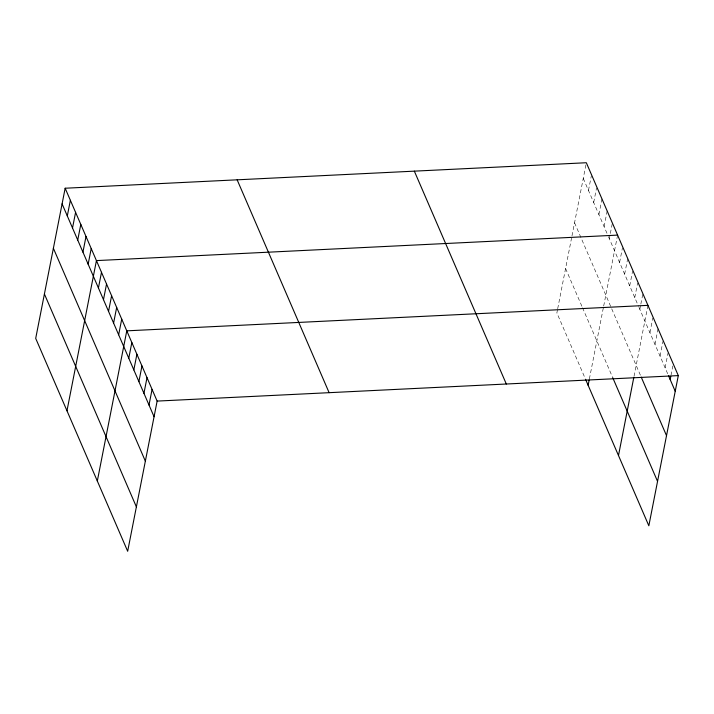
<?xml version="1.0" encoding="UTF-8"?>
<svg xmlns="http://www.w3.org/2000/svg" width="714" height="714" viewBox="0 0 714 714"><rect width="100%" height="100%" fill="white"/><g stroke="black" fill="none" stroke-linecap="round" stroke-linejoin="round"><path stroke-width="0.54" stroke-dasharray="3.57 2.68" d="M557.491 309.742L556.866 312.911L585.096 378.25M557.696 308.689L571.557 238.03M571.985 235.852L586.123 163.783M588.47 190.451L591.335 175.849M593.682 202.508L596.547 187.907M598.894 214.575L601.964 198.929M604.106 226.633L607.177 210.987M609.319 238.699L610.14 234.522M610.345 233.478L612.184 224.098M589.38 378.947L603.473 307.127M603.687 306.038L617.396 236.156M619.591 262.466L622.456 247.865M624.643 274.176L627.713 258.53M629.703 285.877L632.568 271.275M634.764 297.586L637.629 282.985M639.824 309.296L640.636 305.119M640.842 304.075L642.895 293.65M634.032 376.287L647.946 305.351M649.936 332.706L652.801 318.105M654.997 344.416L658.067 328.77M660.057 356.125L662.922 341.515M665.118 367.826L667.983 353.225M670.99 375.359L672.829 365.979M583.258 178.393L608.016 235.682M608.453 236.691L638.557 306.368M638.976 307.341L668.063 374.654M574.547 222.786L610.881 306.859M611.719 308.814L641.226 377.099M565.577 268.518L582.08 306.717M582.517 307.725L612.862 377.965"/><path stroke-width="1.07" d="M65.161 188.228L35.7 338.4L127.672 551.262L157.134 401.089L65.161 188.228L586.328 162.738L678.3 375.6L648.839 525.772L585.534 379.25M67.303 215.94L70.374 200.295M72.516 227.998L75.586 212.353M77.728 240.065L80.798 224.419M82.94 252.122L86.01 236.477M88.152 264.189L91.222 248.543M66.973 410.773L96.435 260.601L617.601 235.111M98.425 287.956L101.495 272.311M103.476 299.666L106.547 284.02M108.537 311.366L111.607 295.721M113.597 323.076L116.668 307.431M118.658 334.786L121.728 319.14M97.318 481.013L126.78 330.841L647.946 305.351M128.77 358.196L131.84 342.55M133.83 369.906L136.901 354.26M138.891 381.615L141.961 365.961M143.942 393.316L147.013 377.67M149.003 405.025L152.073 389.38M588.14 385.283L589.175 380M618.485 455.523L633.818 377.376M670.169 379.536L670.785 376.403M157.134 401.089L678.3 375.6M668.482 375.635L675.23 391.245M641.226 377.099L666.519 435.638M612.862 377.965L657.549 481.37M414.343 171.155L506.315 384.007M237.146 179.821L329.118 392.673M62.091 203.883L154.063 416.735M53.38 248.276L145.353 461.128M44.411 294.007L136.383 506.86"/></g></svg>
